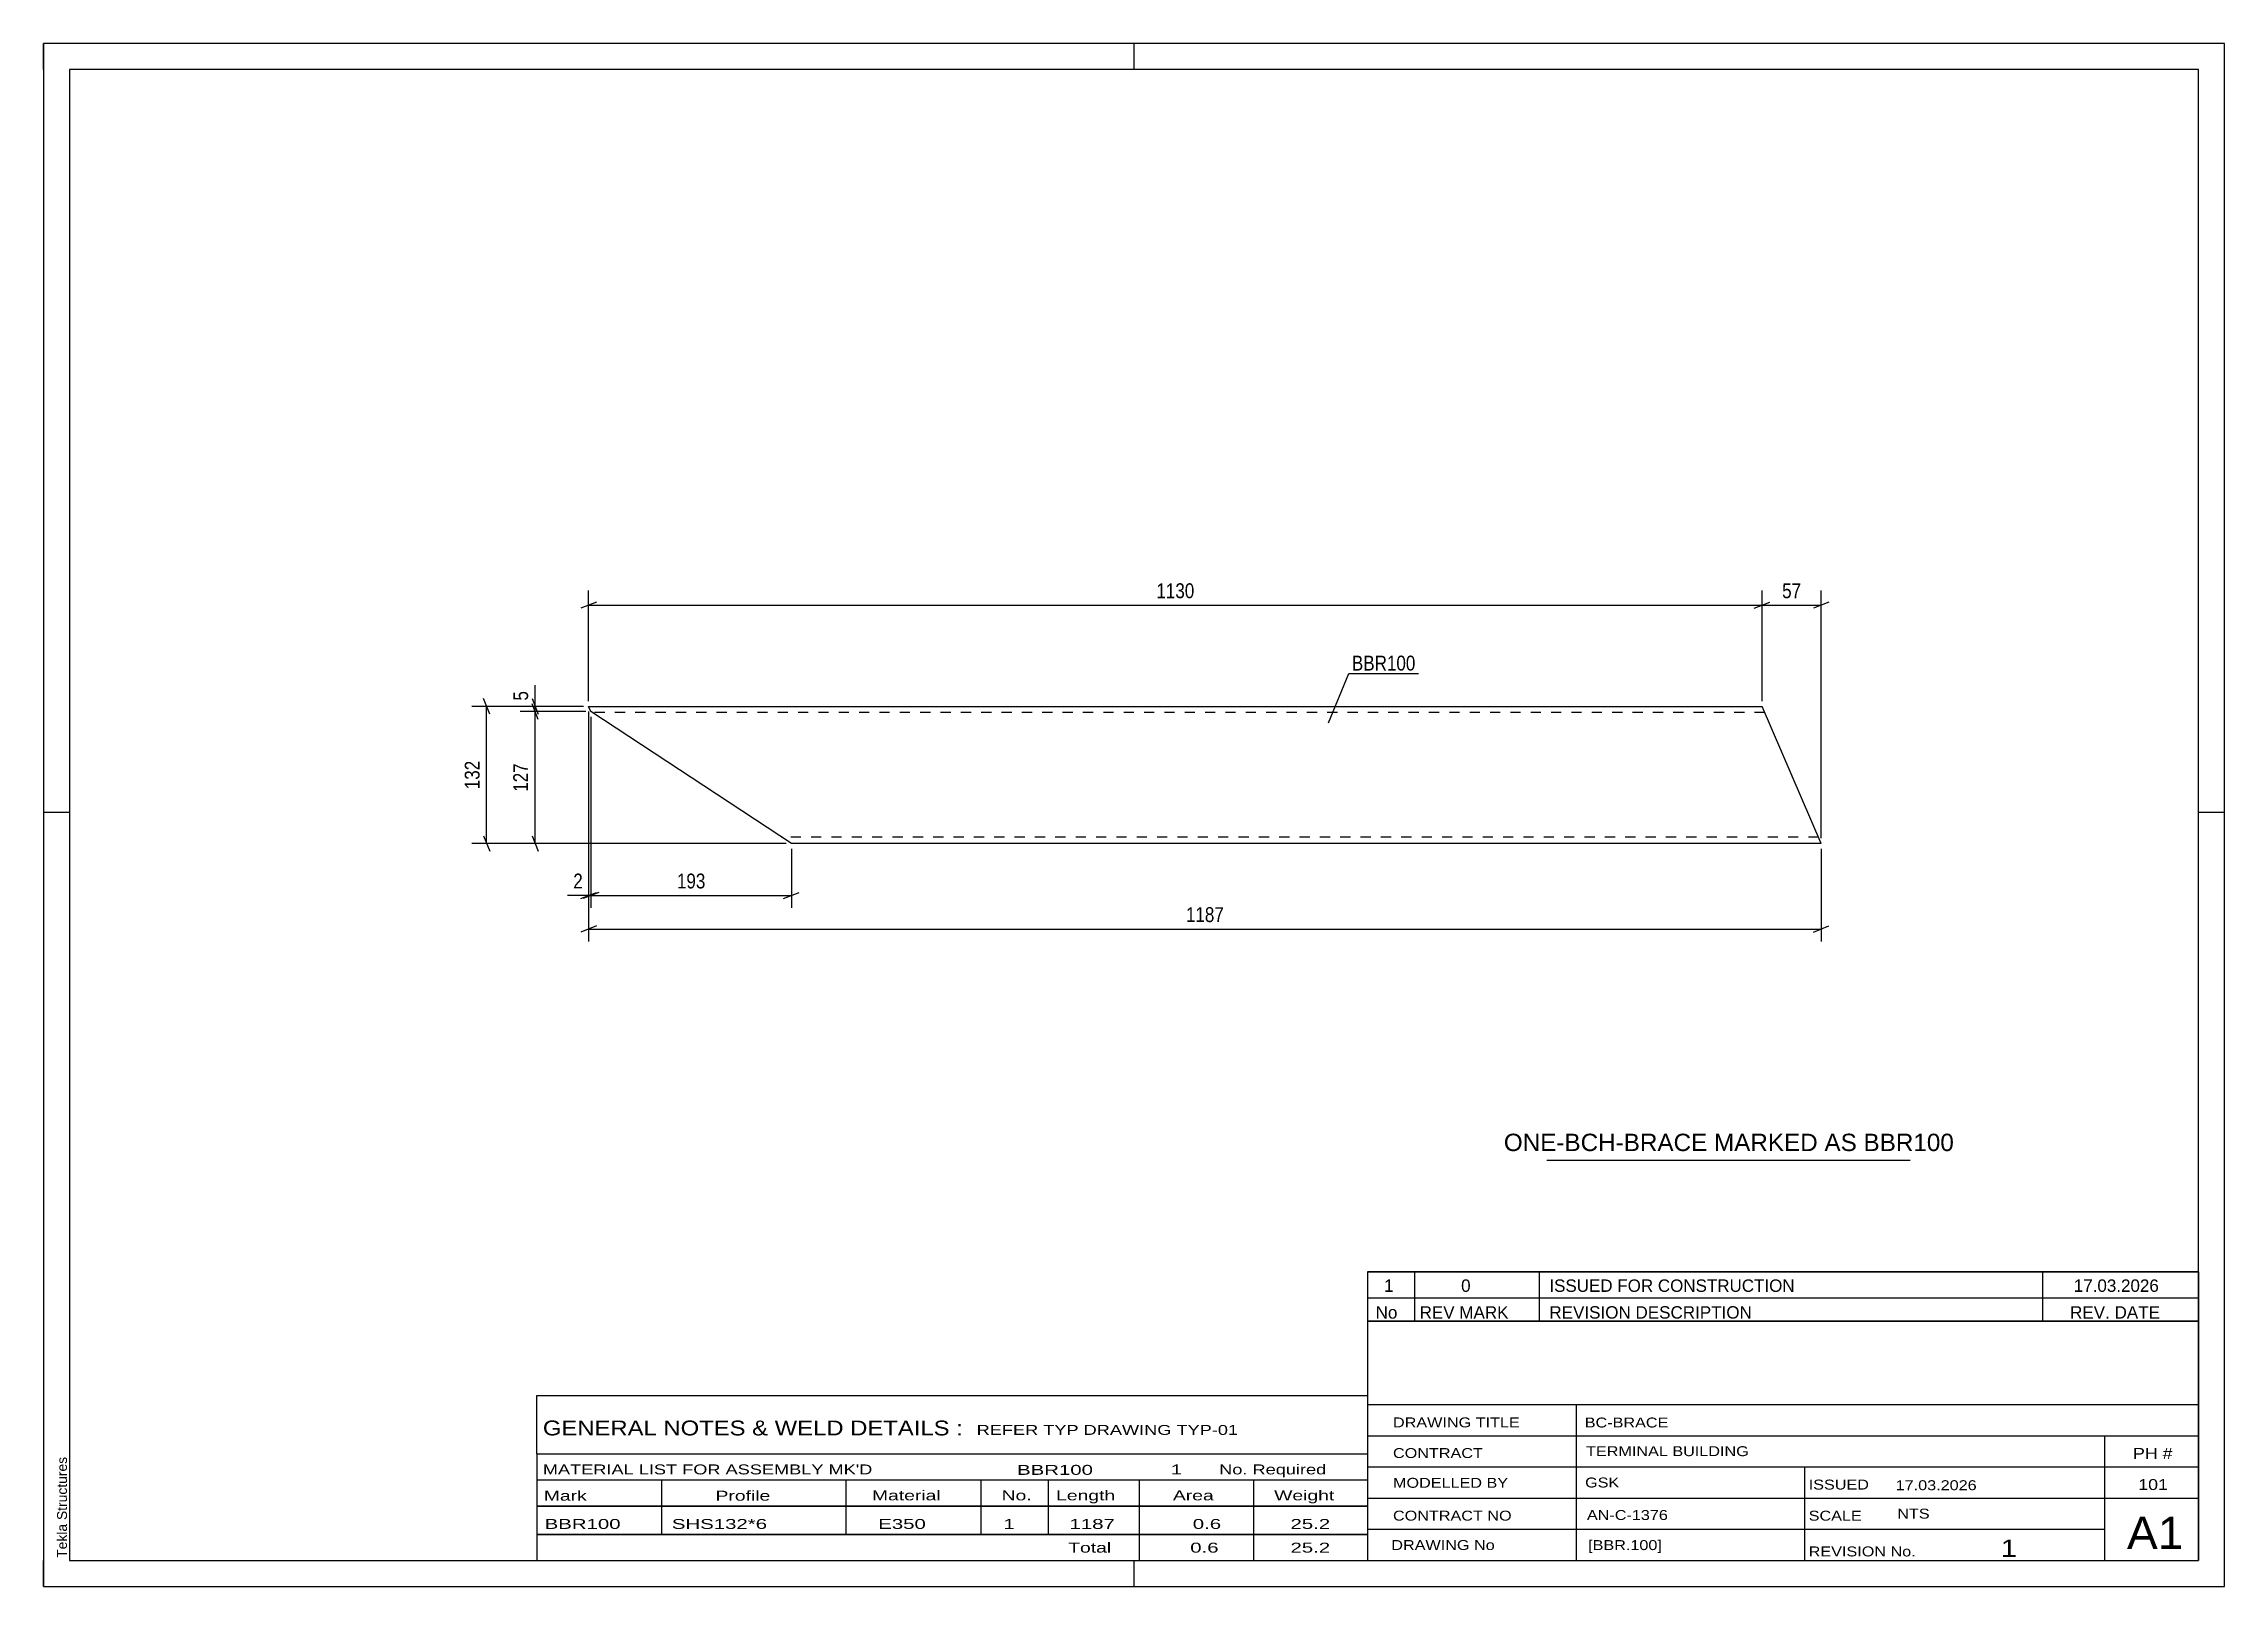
# Model space of a CAD drawing. Header units: millimetres. Extents: x 0 to 420, y 0 to 297.
import ezdxf

# ---------------------------------------------------------------- set-up
doc = ezdxf.new("R2010")
doc.units = ezdxf.units.MM
doc.linetypes.add('DXK_LINE_DOT2', pattern=[3.9198, 1.9599, -1.9599])
doc.styles.add('Arial', font='ARIAL.TTF', dxfattribs={"height": 0.2})
doc.styles.add('Arial Narrow', font='ARIALN.TTF', dxfattribs={"height": 0.2})

# ---------------------------------------------------------------- blocks, each defined once
blk = doc.blocks.new('Unknown-580741420-1161')
at = {"color": 5, "linetype": 'Continuous'}
for p, q in [((420, 297), (0, 297)), ((0, 297), (0, 0)), ((0, 292), (0, 297)), ((210, 292), (210, 297)), ((420, 0), (420, 297)), ((415, 292), (5, 292)), ((5, 292), (5, 5)), ((415, 5), (415, 292)), ((5, 149), (0, 149)), ((420, 149), (415, 149)), ((0, 0), (0, 5)), ((5, 5), (415, 5)), ((210, 0), (210, 5)), ((0, 0), (420, 0))]:
    blk.add_line(p, q, dxfattribs=at)
at = {"color": 174, "linetype": 'Continuous', "style": 'Arial'}
blk.add_text('Tekla Structures', height=1.9102, rotation=90, dxfattribs=at).set_placement((4.5, 5.5))
blk = doc.blocks.new('Part-580741420-1270 - 1252')
at = {"color": 2, "linetype": 'Continuous'}
for p, q in [((105.4, 168.41), (104.97, 169.41)), ((104.97, 169.41), (330.97, 169.41)), ((141.76, 144.49), (105.4, 168.41)), ((342.35, 143.01), (330.97, 169.41)), ((144.02, 143.01), (141.76, 144.49)), ((342.35, 143.01), (144.02, 143.01))]:
    blk.add_line(p, q, dxfattribs=at)
at = {"color": 7, "linetype": 'DXK_LINE_DOT2'}
for p, q in [((331.49, 168.21), (105.71, 168.21)), ((142.05, 144.3), (142.19, 144.21)), ((341.84, 144.21), (142.19, 144.21)), ((341.84, 144.21), (341.8, 144.3))]:
    blk.add_line(p, q, dxfattribs=at)
blk = doc.blocks.new('StraightDimension-580741420-1456 - 1252')
at = {"color": 7, "linetype": 'Continuous'}
for p, q in [((329.47, 188.29), (332.47, 189.49)), ((330.97, 170.41), (330.97, 191.74)), ((343.85, 189.49), (340.85, 188.29)), ((342.35, 144.01), (342.35, 191.74)), ((330.97, 188.89), (342.35, 188.89))]:
    blk.add_line(p, q, dxfattribs=at)
at = {"color": 0}
blk.add_wipeout([(339.09, 189.64), (339.09, 193.84), (334.23, 193.84), (334.23, 189.64)], dxfattribs=at)
at = {"color": 3, "style": 'Arial Narrow'}
blk.add_text('57', height=2.863, dxfattribs=at).set_placement((334.83, 190.24))
blk = doc.blocks.new('StraightDimension-580741420-1514 - 1252')
at = {"color": 7, "linetype": 'Continuous'}
for p, q in [((103.97, 169.41), (82.47, 169.41)), ((85.92, 167.91), (84.72, 170.91)), ((85.32, 143.01), (85.32, 169.41)), ((143.02, 143.01), (82.47, 143.01)), ((84.72, 144.51), (85.92, 141.51))]:
    blk.add_line(p, q, dxfattribs=at)
at = {"color": 0}
blk.add_wipeout([(84.57, 159.55), (80.37, 159.55), (80.37, 152.86), (84.57, 152.86)], dxfattribs=at)
at = {"color": 3, "style": 'Arial Narrow'}
blk.add_text('132', height=2.863, rotation=90.0002, dxfattribs=at).set_placement((83.97, 153.46))
blk = doc.blocks.new('StraightDimension-580741420-1386 - 1252')
at = {"color": 7, "linetype": 'Continuous'}
for p, q in [((104.97, 168.41), (104.97, 124.14)), ((342.35, 142.01), (342.35, 124.14)), ((106.47, 127.14), (103.47, 125.94)), ((104.97, 126.54), (342.35, 126.54)), ((340.85, 125.94), (343.85, 127.14))]:
    blk.add_line(p, q, dxfattribs=at)
at = {"color": 0}
blk.add_wipeout([(227.92, 127.29), (227.92, 131.49), (219.4, 131.49), (219.4, 127.29)], dxfattribs=at)
at = {"color": 3, "style": 'Arial Narrow'}
blk.add_text('1187', height=2.863, dxfattribs=at).set_placement((220, 127.89))
blk = doc.blocks.new('StraightDimension-580741420-1413 - 1252')
at = {"color": 7, "linetype": 'Continuous'}
for p, q in [((105.4, 167.41), (105.4, 130.61)), ((144.02, 142.01), (144.02, 130.61)), ((106.9, 133.61), (103.9, 132.41)), ((105.4, 133.01), (144.02, 133.01)), ((142.52, 132.41), (145.52, 133.61))]:
    blk.add_line(p, q, dxfattribs=at)
at = {"color": 0}
blk.add_wipeout([(128.05, 133.76), (128.05, 137.96), (121.37, 137.96), (121.37, 133.76)], dxfattribs=at)
at = {"color": 3, "style": 'Arial Narrow'}
blk.add_text('193', height=2.863, dxfattribs=at).set_placement((121.97, 134.36))
blk = doc.blocks.new('StraightDimension-580741420-1485 - 1252')
at = {"color": 7, "linetype": 'Continuous'}
for p, q in [((103.97, 169.41), (91.81, 169.41)), ((104.4, 168.41), (91.81, 168.41)), ((94.06, 170.91), (95.26, 167.91)), ((95.26, 166.91), (94.06, 169.91)), ((94.66, 168.41), (94.66, 169.41))]:
    blk.add_line(p, q, dxfattribs=at)
at = {"color": 0}
blk.add_wipeout([(93.91, 172.96), (89.71, 172.96), (89.71, 169.93), (93.91, 169.93)], dxfattribs=at)
at = {"color": 7, "linetype": 'Continuous'}
blk.add_line((94.66, 169.41), (94.66, 173.48), dxfattribs=at)
blk.add_line((94.66, 169.41), (94.66, 173.48), dxfattribs=at)
at = {"color": 3, "style": 'Arial Narrow'}
blk.add_text('5', height=2.86, rotation=90.0002, dxfattribs=at).set_placement((93.31, 170.53))
blk = doc.blocks.new('StraightDimension-580741420-1414 - 1252')
at = {"color": 7, "linetype": 'Continuous'}
for p, q in [((104.97, 168.41), (104.97, 130.61)), ((105.4, 167.41), (105.4, 130.61)), ((103.47, 132.41), (106.47, 133.61)), ((106.9, 133.61), (103.9, 132.41)), ((104.97, 133.01), (105.4, 133.01))]:
    blk.add_line(p, q, dxfattribs=at)
at = {"color": 0}
blk.add_wipeout([(104.44, 133.76), (104.44, 137.96), (101.41, 137.96), (101.41, 133.76)], dxfattribs=at)
at = {"color": 7, "linetype": 'Continuous'}
blk.add_line((104.97, 133.01), (100.89, 133.01), dxfattribs=at)
blk.add_line((104.97, 133.01), (100.89, 133.01), dxfattribs=at)
at = {"color": 3, "style": 'Arial Narrow'}
blk.add_text('2', height=2.86, dxfattribs=at).set_placement((102.01, 134.36))
blk = doc.blocks.new('StraightDimension-580741420-1457 - 1252')
at = {"color": 7, "linetype": 'Continuous'}
for p, q in [((106.47, 189.49), (103.47, 188.29)), ((104.97, 170.41), (104.97, 191.74)), ((329.47, 188.29), (332.47, 189.49)), ((330.97, 170.41), (330.97, 191.74)), ((104.97, 188.89), (330.97, 188.89))]:
    blk.add_line(p, q, dxfattribs=at)
at = {"color": 0}
blk.add_wipeout([(222.22, 189.64), (222.22, 193.84), (213.71, 193.84), (213.71, 189.64)], dxfattribs=at)
at = {"color": 3, "style": 'Arial Narrow'}
blk.add_text('1130', height=2.863, dxfattribs=at).set_placement((214.31, 190.24))
blk = doc.blocks.new('StraightDimension-580741420-1486 - 1252')
at = {"color": 7, "linetype": 'Continuous'}
for p, q in [((104.4, 168.41), (91.81, 168.41)), ((95.26, 166.91), (94.06, 169.91)), ((94.66, 143.01), (94.66, 168.41)), ((143.02, 143.01), (91.81, 143.01)), ((94.06, 144.51), (95.26, 141.51))]:
    blk.add_line(p, q, dxfattribs=at)
at = {"color": 0}
blk.add_wipeout([(93.91, 159.05), (89.71, 159.05), (89.71, 152.37), (93.91, 152.37)], dxfattribs=at)
at = {"color": 3, "style": 'Arial Narrow'}
blk.add_text('127', height=2.863, rotation=90.0002, dxfattribs=at).set_placement((93.31, 152.97))
blk = doc.blocks.new('Unknown-580741420-2198')
at = {"color": 7, "linetype": 'Continuous'}
for p, q in [((255, 51.05), (255, 5)), ((255, 51.05), (415, 51.05)), ((415, 51), (415, 5)), ((255, 35), (415, 35)), ((295.14, 35), (295.14, 5)), ((255, 29), (415, 29)), ((397, 5.05), (397, 29.05)), ((255, 23), (415, 23)), ((339.14, 23), (339.14, 5)), ((255, 17), (415, 17)), ((255, 11), (397, 11)), ((255, 5), (415, 5))]:
    blk.add_line(p, q, dxfattribs=at)
at = {"color": 7, "style": 'Arial Narrow'}
for s, height, width, p in [('DRAWING TITLE', 1.9089, 1.425378, (259.88, 30.61)), ('BC-BRACE', 1.909, 1.425378, (296.81, 30.59)), ('CONTRACT', 1.909, 1.425378, (259.88, 24.71)), ('TERMINAL BUILDING', 1.9089, 1.425378, (297.06, 25.07)), ('MODELLED BY', 1.9089, 1.425378, (259.88, 18.98)), ('GSK', 1.909, 1.425378, (296.88, 19.04)), ('ISSUED', 1.909, 1.425378, (339.94, 18.64)), ('17.03.2026', 1.909, 1.425378, (356.69, 18.52)), ('CONTRACT NO', 1.9089, 1.425378, (259.88, 12.66)), ('AN-C-1376', 1.909, 1.425378, (297.23, 12.78)), ('SCALE', 1.909, 1.425378, (339.94, 12.65)), ('A1', 6.204, 1.25, (401.24, 7.2)), ('DRAWING No', 1.909, 1.425378, (259.56, 7)), ('[BBR.100]', 1.909, 1.425378, (297.46, 6.99)), ('1', 3.34, 1.5, (376.91, 5.68)), ('REVISION No.', 1.9089, 1.425378, (339.94, 5.77))]:
    blk.add_text(s, height=height, dxfattribs=dict(at, width=width)).set_placement(p)
at = {"color": 7, "linetype": 'Continuous', "style": 'Arial Narrow'}
for s, height, width, p in [('PH #', 2.1, 1.42538, (402.4, 24.55)), ('101', 2.1, 1.42538, (403.41, 18.55)), ('NTS', 1.909, 1.425378, (357, 13.05))]:
    blk.add_text(s, height=height, dxfattribs=dict(at, width=width)).set_placement(p)
blk = doc.blocks.new('Unknown-580741420-2199')
at = {"color": 7, "linetype": 'Continuous'}
for p, q in [((255, 60.55), (415, 60.55)), ((415, 60.55), (255, 60.55)), ((255, 60.55), (255, 55.55)), ((264, 60.55), (264, 55.55)), ((288, 60.55), (288, 55.55)), ((385, 60.55), (385, 55.55)), ((415, 60.55), (415, 55.55)), ((255, 55.55), (415, 55.55)), ((255, 55.55), (255, 51.05)), ((255, 55.55), (415, 55.55)), ((264, 55.55), (264, 51.05)), ((288, 55.55), (288, 51.05)), ((385, 55.55), (385, 51.05)), ((415, 55.55), (415, 51.05)), ((415, 51.05), (255, 51.05))]:
    blk.add_line(p, q, dxfattribs=at)
at = {"color": 7, "linetype": 'Continuous', "style": 'Arial Narrow'}
for s, height, width, p in [('1', 2.39, 1.196471, (258.16, 56.7)), ('0', 2.39, 1.196471, (273, 56.7)), ('ISSUED FOR CONSTRUCTION', 2.3861, 1.196471, (290, 56.7)), ('17.03.2026', 2.386, 1.196471, (391, 56.7)), ('No', 2.386, 1.2, (256.54, 51.55)), ('REV MARK', 2.386, 1.2, (265, 51.55)), ('REVISION DESCRIPTION', 2.3861, 1.2, (290, 51.55)), ('REV. DATE', 2.386, 1.2, (390.28, 51.55))]:
    blk.add_text(s, height=height, dxfattribs=dict(at, width=width)).set_placement(p)
blk = doc.blocks.new('Unknown-580741420-2200')
at = {"color": 7, "linetype": 'Continuous'}
for p, q in [((95, 36.75), (255, 36.75)), ((95, 25.5), (95, 36.75)), ((255, 36.75), (255, 25.5)), ((95, 25.5), (255, 25.5)), ((95, 25.5), (95, 20.5)), ((255, 25.5), (255, 20.5)), ((95, 20.5), (255, 20.5)), ((95, 20.5), (95, 15.5)), ((119, 20.5), (119, 15.5)), ((154.5, 20.5), (154.5, 15.5)), ((180.5, 20.5), (180.5, 15.5)), ((193.5, 20.5), (193.5, 15.5)), ((211, 20.5), (211, 15.5)), ((233, 20.5), (233, 15.5)), ((255, 20.5), (255, 15.5)), ((95, 15.5), (255, 15.5)), ((95, 15.45), (95, 10.05)), ((95, 15.45), (255, 15.45)), ((119, 15.5), (119, 10)), ((154.5, 15.5), (154.5, 10)), ((180.5, 15.5), (180.5, 10)), ((193.5, 15.5), (193.5, 10)), ((211, 15.5), (211, 10)), ((233, 15.5), (233, 10)), ((255, 15.45), (255, 10.05)), ((95, 10.05), (255, 10.05)), ((95, 10), (255, 10)), ((95, 10), (95, 5)), ((211, 10), (211, 5)), ((233, 10), (233, 5)), ((255, 10), (255, 5)), ((95, 5), (255, 5))]:
    blk.add_line(p, q, dxfattribs=at)
at = {"color": 7, "style": 'Arial Narrow'}
for s, height, width, p in [('GENERAL NOTES & WELD DETAILS :', 2.8633, 1.4, (96.15, 29.06)), ('REFER TYP DRAWING TYP-01', 1.9089, 1.6, (179.7, 29.16)), ("MATERIAL LIST FOR ASSEMBLY MK'D", 1.9089, 1.6, (96.15, 21.56)), ('BBR100', 1.909, 1.794707, (187.48, 21.47)), ('1', 1.91, 1.794707, (217.08, 21.56)), ('No. Required', 1.9089, 1.6, (226.41, 21.56)), ('Mark', 1.909, 1.7, (96.34, 16.5)), ('Profile', 1.909, 1.7, (129.41, 16.5)), ('Material', 1.909, 1.7, (159.54, 16.56)), ('No.', 1.909, 1.7, (184.5, 16.56)), ('Length', 1.909, 1.7, (195, 16.56)), ('Area', 1.909, 1.7, (217.5, 16.56)), ('Weight', 1.909, 1.7, (237, 16.56))]:
    blk.add_text(s, height=height, dxfattribs=dict(at, width=width)).set_placement(p)
at = {"color": 7, "linetype": 'Continuous', "style": 'Arial Narrow'}
for s, height, width, p in [('BBR100', 1.909, 1.794707, (96.5, 11.06)), ('SHS132*6', 1.909, 1.794707, (121, 11.06)), ('E350', 1.909, 1.794707, (160.74, 11.06)), ('1', 1.91, 1.794707, (184.86, 11.06)), ('1187', 1.909, 1.794707, (197.58, 11.06)), ('0.6', 1.909, 1.794707, (221.32, 11.06)), ('25.2', 1.909, 1.794707, (240.14, 11.06)), ('Total', 1.909, 1.7, (197.33, 6.5)), ('0.6', 1.909, 1.794707, (220.83, 6.5)), ('25.2', 1.909, 1.794707, (240.14, 6.5))]:
    blk.add_text(s, height=height, dxfattribs=dict(at, width=width)).set_placement(p)
blk = doc.blocks.new('Unknown-580741420-2201')
at = {"color": 7, "linetype": 'Continuous'}
blk.add_line((289.5, 82.05), (359.5, 82.05), dxfattribs=at)
at = {"color": 7, "style": 'Arial'}
blk.add_text('ONE-BCH-BRACE MARKED AS BBR100', height=3.3428, dxfattribs=at).set_placement((281.23, 83.8))
blk = doc.blocks.new('Mark-580741420-1265 - 1252')
at = {"color": 0}
blk.add_wipeout([(264.21, 176.31), (264.21, 179.31), (251.97, 179.31), (251.97, 176.31)], dxfattribs=at)
blk.add_wipeout([(264.21, 176.31), (264.21, 179.31), (251.97, 179.31), (251.97, 176.31)], dxfattribs=at)
at = {"color": 30, "linetype": 'Continuous'}
for p, q in [((247.44, 166.27), (251.37, 175.71)), ((251.37, 175.71), (264.81, 175.71))]:
    blk.add_line(p, q, dxfattribs=at)
at = {"color": 3, "style": 'Arial Narrow'}
blk.add_text('BBR100', height=2.863, dxfattribs=at).set_placement((251.97, 176.31))

msp = doc.modelspace()

# ---------------------------------------------------------------- block references
for name in ['Unknown-580741420-1161', 'Part-580741420-1270 - 1252', 'Unknown-580741420-2201', 'Unknown-580741420-2199', 'Unknown-580741420-2198', 'Unknown-580741420-2200']:
    msp.add_blockref(name, (0, 0))

# ---------------------------------------------------------------- next in the draw order: block references
for name in ['StraightDimension-580741420-1456 - 1252', 'StraightDimension-580741420-1514 - 1252']:
    msp.add_blockref(name, (0, 0))

# ---------------------------------------------------------------- next in the draw order: block references
msp.add_blockref('StraightDimension-580741420-1386 - 1252', (0, 0))

# ---------------------------------------------------------------- next in the draw order: block references
msp.add_blockref('StraightDimension-580741420-1413 - 1252', (0, 0))

# ---------------------------------------------------------------- next in the draw order: block references
msp.add_blockref('StraightDimension-580741420-1485 - 1252', (0, 0))

# ---------------------------------------------------------------- next in the draw order: block references
msp.add_blockref('StraightDimension-580741420-1414 - 1252', (0, 0))

# ---------------------------------------------------------------- next in the draw order: block references
msp.add_blockref('StraightDimension-580741420-1457 - 1252', (0, 0))

# ---------------------------------------------------------------- next in the draw order: block references
for name in ['Mark-580741420-1265 - 1252', 'StraightDimension-580741420-1486 - 1252']:
    msp.add_blockref(name, (0, 0))

doc.saveas('drawing.dxf')
